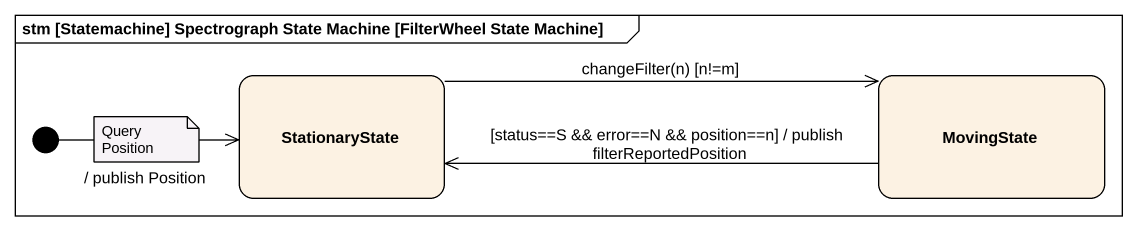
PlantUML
@startuml
mainframe stm [Statemachine] Spectrograph State Machine [FilterWheel State Machine]
hide empty description
state StationaryState
state MovingState
[*] -right-> StationaryState : / publish Position
StationaryState -right-> MovingState : changeFilter(n) [n!=m]
MovingState -left-> StationaryState : [status==S && error==N && position==n] / publish filterReportedPosition
note as N1
  Query Position
end note
@enduml
